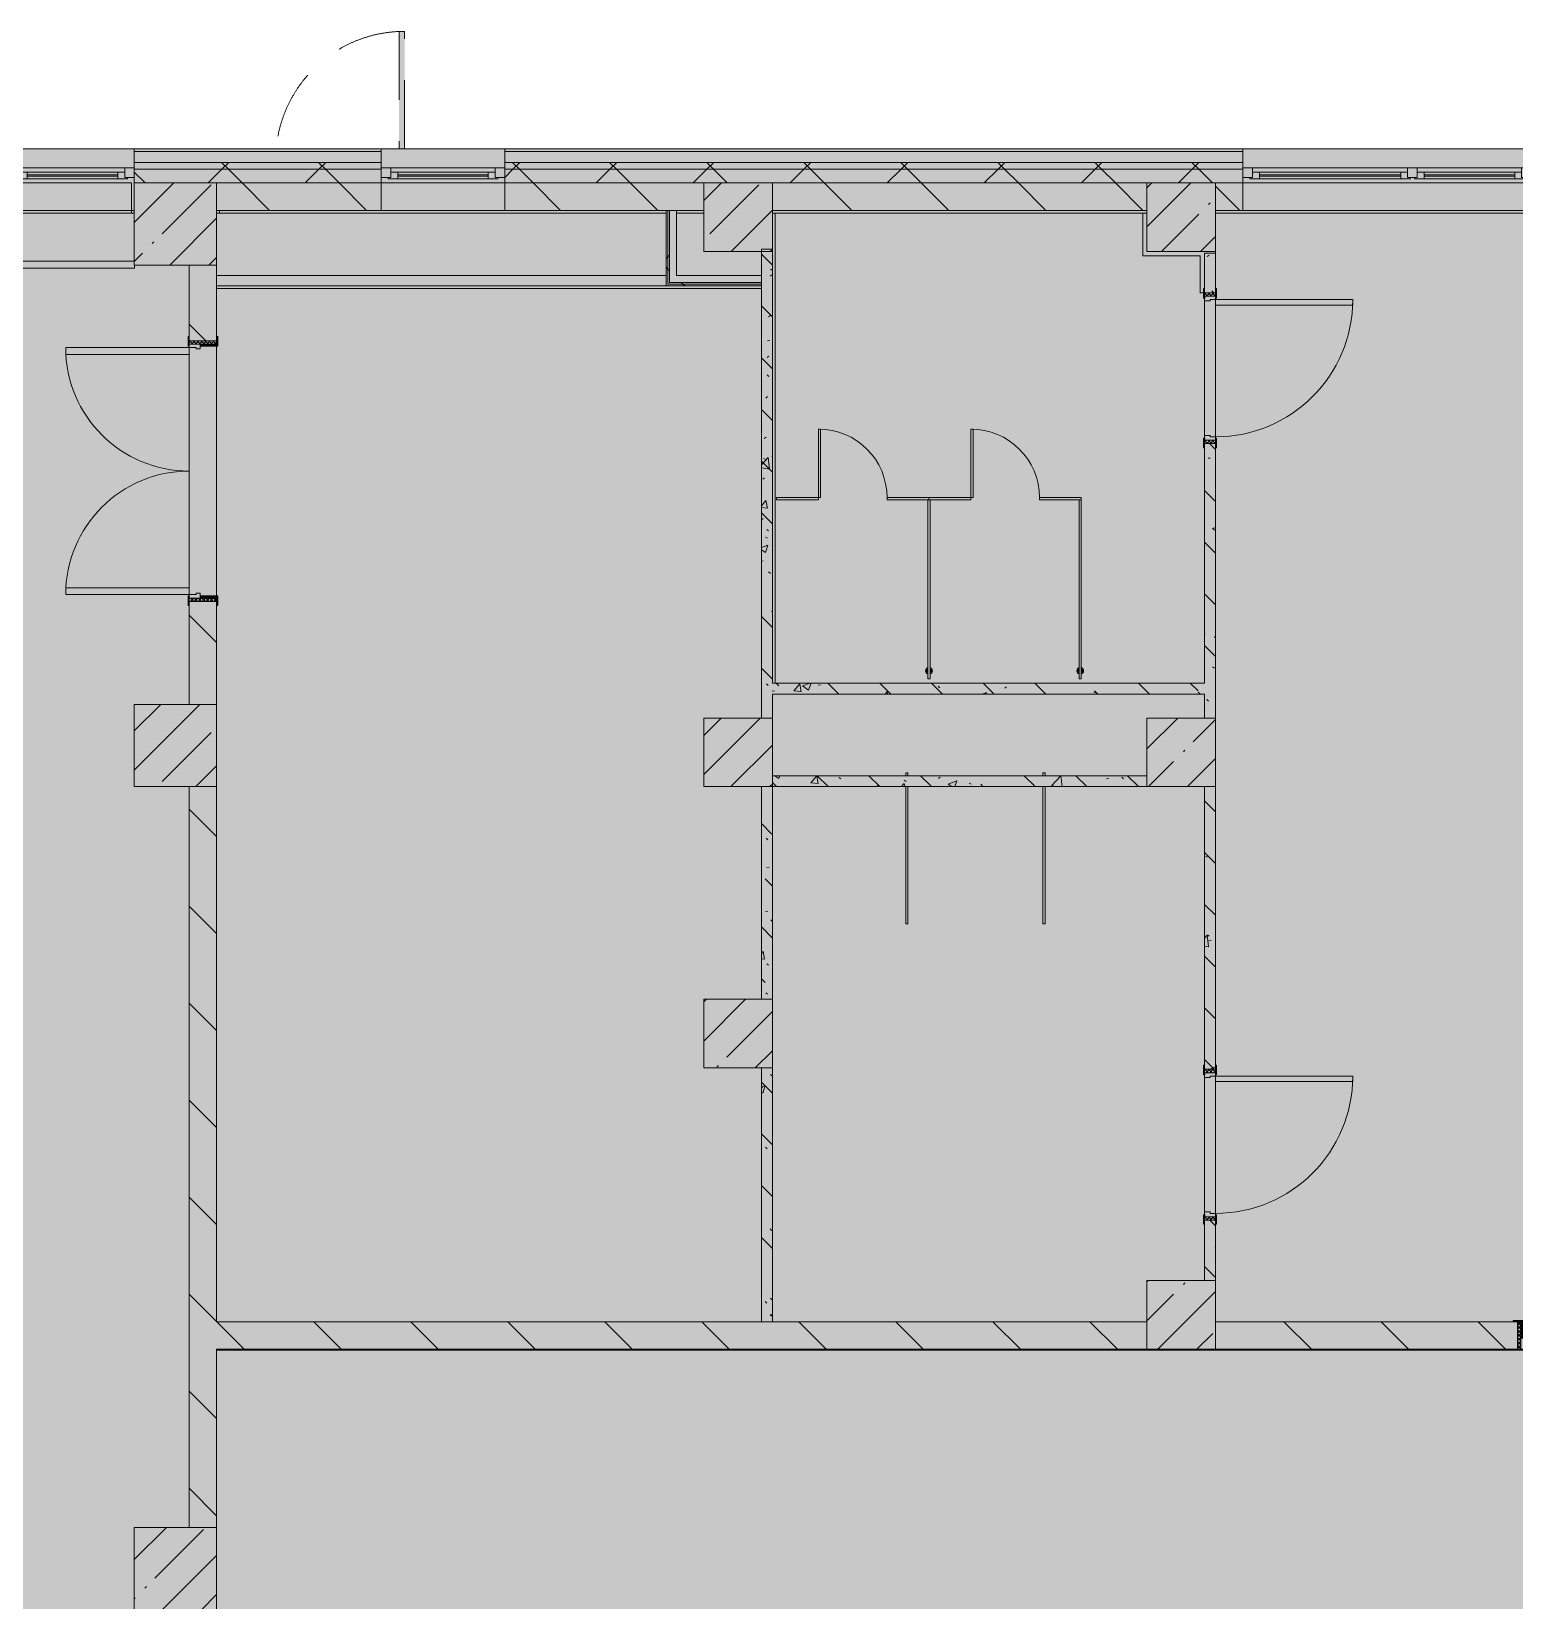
# Model space of a CAD drawing. Header units: millimetres. Extents: x 35363 to 232034, y -8553 to 29000.
# Drawn here: x 170434 to 181243, y 16767 to 28205 of the extents above; entities that cross this region are included whole.
import ezdxf

# ---------------------------------------------------------------- set-up
doc = ezdxf.new("R2010")
doc.units = ezdxf.units.MM
doc.linetypes.add('200_ШТРИХ__ш1_п0_6_', pattern=[800, 500, -300])
doc.layers.add('A-DETL-GENF-1', color=7, linetype='Continuous', lineweight=9, true_color=0xc0c0c0, transparency=0.4)
for name, color, linetype, lineweight in [('A-DETL-MBND-1', 7, '200_ШТРИХ__ш1_п0_6_', 9), ('A-WALL-2', 7, 'Continuous', 5), ('I-WALL-3', 7, 'Continuous', 5), ('S-COLS-1', 7, 'Continuous', 5)]:
    doc.layers.add(name, color=color, linetype=linetype, lineweight=lineweight)
for name, color, linetype, lineweight, true_color in [('A-DOOR-3', 7, 'Continuous', 5, 0xaaaaaa), ('A-DOOR-4', 7, 'Continuous', 5, 0xe2e2e2), ('A-DOOR-5', 7, 'Continuous', 5, 0xb7b7b7), ('A-DOOR-6', 7, 'Continuous', 5, 0x737373), ('A-DOOR-FRAM-4', 7, 'Continuous', 5, 0xe2e2e2), ('A-DOOR-FRAM-5', 7, 'Continuous', 5, 0xaaaaaa), ('A-DOOR-FRAM-6', 7, 'Continuous', 5, 0xb7b7b7), ('A-FLOR-2', 7, 'Continuous', 5, 0xb7b7b7), ('A-GENM-1', 7, 'Continuous', 5, 0x737373), ('A-GENM-2', 7, 'Continuous', 5, 0xe2ddcd), ('A-GLAZ-3', 7, 'Continuous', 5, 0x737373), ('A-WALL-3', 7, 'Continuous', 9, 0x737373), ('A-WALL-4', 7, 'Continuous', 5, 0x737373), ('I-WALL-1', 7, 'Continuous', 5, 0xe7e7e7), ('I-WALL-4', 7, 'Continuous', 5, 0x737373), ('I-WALL-5', 7, 'Continuous', 5, 0x787878), ('S-COLS-2', 7, 'Continuous', 5, 0x737373)]:
    doc.layers.add(name, color=color, linetype=linetype, lineweight=lineweight, true_color=true_color)
pattern_1 = [(45, (105024.03, 0), (-285.1231, 285.1231), []), (45, (105309.15, 0), (-285.1231, 285.1231), [504.031, -100.806, 16.764, -84.042])]
pattern_2 = [(135, (105024.03, 0), (-353.5534, -353.5534), [])]
pattern_3 = [(135, (105024, 0), (-377.1708, -377.1708), [533.4, -88.9, 17.78, -88.9]), (135, (105024, 376.94), (-377.1708, -377.1708), []), (50, (105024.03, 0), (637.6445, -55.7866), [66.675, -733.425]), (355, (105024, 0), (-123.3494, 668.699), [53.34, -586.74]), (100.451, (105077.16, -4.65), (514.299, 612.908), [56.665, -623.315]), (46.184, (105024, 177.8), (948.7764, -147.15), [100.012, -1100.137]), (96.636, (105103.1, 165.5), (830.909, 865.997), [84.998, -934.973]), (351.184, (105024, 177.8), (830.918, 865.988), [80.01, -880.11]), (21, (105112.93, 133.35), (530.6506, -357.9283), [66.675, -733.425]), (326, (105112.9, 133.35), (216.308, 644.6585), [53.34, -586.74]), (71.451, (105157.15, 103.5), (746.9596, 286.7243), [56.665, -623.315]), (37.5, (105024.03, 0), (10.8105, 295.9426), [16.764, -562.864, 16.764, -578.866, -588.962]), (37.5, (105024.03, 0), (10.8105, 295.9426), [-1175.258, 16.764, -572.198]), (7.5, (105024.03, 0), (233.8692, 350.6318), [16.764, -322.834, 16.764, -549.529, -224.472]), (7.5, (105024.03, 0), (233.8692, 350.6318), [-905.891, 16.764, -207.708]), (327.5, (104825.78, 0), (474.5678, -20.0513), [16.764, -205.486, 16.764, -676.656, -920.115]), (327.5, (104825.78, 0), (474.5678, -20.0513), [-915.67, 16.764, -903.351]), (317.5, (104736.9, 0), (518.4522, 88.9934), [16.764, -272.161, 16.764, -443.738, -653.415]), (317.5, (104736.9, 0), (518.4522, 88.9934), [-749.427, 16.764, -636.651])]
pattern_4 = [(45, (105024.03, 0), (-353.5534, 353.5534), []), (135, (105024.03, 0), (-353.5534, -353.5534), [])]
pattern_5 = [(45, (105024, 0), (-530.33, 530.33), []), (135, (105024, 0), (-530.33, -530.33), [])]

# ---------------------------------------------------------------- blocks, each defined once
blk = doc.blocks.new('BSC_Колонна _Прямоугольная - 600х600-V73-2_6_2_птичка')
at = {"layer": 'S-COLS-1'}
h = blk.add_hatch(dxfattribs=at)
h.set_pattern_fill('FP_90', color=256, style=0, pattern_type=2)
h.set_pattern_definition([(45, (-66460, -17000), (-285.1231, 285.1231), []), (45, (-66174.88, -17000), (-285.1231, 285.1231), [504.031, -100.806, 16.764, -84.042])])
h.paths.add_polyline_path([(-300, -300), (300, -300), (300, 300), (-300, 300)])
at = {"layer": 'S-COLS-2'}
for p, q in [((300, 300), (-300, 300)), ((-300, 300), (-300, -300)), ((300, -300), (300, 300)), ((-300, -300), (300, -300))]:
    blk.add_line(p, q, dxfattribs=at)
blk = doc.blocks.new('BSC_Колонна _Прямоугольная - 500х500-V98-2_6_2_птичка')
at = {"layer": 'S-COLS-1'}
h = blk.add_hatch(dxfattribs=at)
h.set_pattern_fill('FP_114', color=256, style=0, pattern_type=2)
h.set_pattern_definition([(45, (-73790, -22950), (-285.1231, 285.1231), []), (45, (-73504.88, -22950), (-285.1231, 285.1231), [504.031, -100.806, 16.764, -84.042])])
h.paths.add_polyline_path([(-250, -250), (250, -250), (250, 250), (-250, 250)])
at = {"layer": 'S-COLS-2'}
for p, q in [((250, 250), (-250, 250)), ((-250, 250), (-250, -250)), ((250, -250), (250, 250)), ((-250, -250), (250, -250))]:
    blk.add_line(p, q, dxfattribs=at)
blk = doc.blocks.new('BSC_Колонна _Прямоугольная - 500х500-V99-2_6_2_птичка')
at = {"layer": 'S-COLS-1'}
h = blk.add_hatch(dxfattribs=at)
h.set_pattern_fill('FP_115', color=256, style=0, pattern_type=2)
h.set_pattern_definition([(45, (-70560, -22950), (-285.1231, 285.1231), []), (45, (-70274.88, -22950), (-285.1231, 285.1231), [504.031, -100.806, 16.764, -84.042])])
h.paths.add_polyline_path([(-250, -250), (250, -250), (250, 250), (-250, 250)])
at = {"layer": 'S-COLS-2'}
for p, q in [((250, 250), (-250, 250)), ((-250, 250), (-250, -250)), ((250, -250), (250, 250)), ((-250, -250), (250, -250))]:
    blk.add_line(p, q, dxfattribs=at)
blk = doc.blocks.new('110_Дверь_СКБ_1Ст_Внутренняя1 - Д-4 1100x2100h_су мгн-V103-2_6_2_птичка')
at = {"layer": 'A-DOOR-3'}
h = blk.add_hatch(dxfattribs=at)
h.set_pattern_fill('FP_40', color=256, style=0, pattern_type=2)
h.set_pattern_definition([(135, (1751.41, 164.685), (-14.14214, -14.14214), []), (225, (1751.41, 164.685), (14.14214, -14.14214), [])])
h.paths.add_polyline_path([(562.5, 100), (537.5, 100), (537.5, -100), (562.5, -100)])
at = {"layer": 'A-DOOR-4'}
h = blk.add_hatch(color=256, dxfattribs=at)
h.paths.add_polyline_path([(512.5, 100), (512.5, 60), (502.5, 60), (502.5, 20), (537.5, 20), (537.5, 100)])
h.paths.add_polyline_path([(-487.5, 100), (-512.5, 100), (-512.5, 20), (-477.5, 20), (-477.5, 60), (-487.5, 60)])
at = {"layer": 'A-DOOR-FRAM-4'}
for points in [[(-487.5, 1100), (-487.5, 100), (-447.5, 100), (-447.5, 1100)], [(-567.5, 108), (-567.5, 100), (-497.5, 100), (-497.5, 108)], [(-497.5, 20), (-512.5, 20), (-512.5, -100), (-497.5, -100)], [(592.5, 108), (522.5, 108), (522.5, 100), (592.5, 100)], [(537.5, 20), (522.5, 20), (522.5, -100), (537.5, -100)], [(-567.5, -100), (-567.5, -108), (-497.5, -108), (-497.5, -100)], [(592.5, -100), (522.5, -100), (522.5, -108), (592.5, -108)]]:
    blk.add_hatch(color=256, dxfattribs=at).paths.add_polyline_path(points)
at = {"layer": 'A-DOOR-FRAM-5'}
h = blk.add_hatch(dxfattribs=at)
h.set_pattern_fill('FP_41', color=256, style=0, pattern_type=2)
h.set_pattern_definition([(45, (-371.384, 164.685), (-14.1421, 14.1421), []), (135, (-371.384, 164.685), (-14.1421, -14.1421), [])])
h.paths.add_polyline_path([(-512.5, 100), (-537.5, 100), (-537.5, -100), (-512.5, -100)])
at = {"layer": 'A-DOOR-5'}
for p, q in [((-487.5, 1100), (-487.5, 100)), ((-447.5, 1100), (-487.5, 1100)), ((-447.5, 100), (-447.5, 1100)), ((-487.5, 100), (-447.5, 100))]:
    blk.add_line(p, q, dxfattribs=at)
blk.add_arc((-487.5, 100), 1000, 360, 90, dxfattribs=at)
at = {"layer": 'A-DOOR-FRAM-6'}
for p, q in [((-497.5, 108), (-567.5, 108)), ((-567.5, 108), (-567.5, 100)), ((-567.5, 100), (-497.5, 100)), ((-512.5, 100), (-537.5, 100)), ((-537.5, 100), (-537.5, -100)), ((-487.5, 100), (-512.5, 100)), ((-512.5, 100), (-512.5, 20)), ((-512.5, -100), (-512.5, 100)), ((-497.5, 100), (-512.5, 100)), ((-512.5, 100), (-512.5, 99)), ((-512.5, 99), (-497.5, 99)), ((-512.5, 20), (-477.5, 20)), ((-497.5, 20), (-512.5, 20)), ((-512.5, 20), (-512.5, -100)), ((-497.5, 100), (-497.5, 108)), ((-497.5, 99), (-497.5, 100)), ((-497.5, -100), (-497.5, 20)), ((-487.5, 60), (-487.5, 100)), ((-477.5, 60), (-487.5, 60)), ((-477.5, 20), (-477.5, 60)), ((512.5, 60), (502.5, 60)), ((502.5, 60), (502.5, 20)), ((502.5, 20), (537.5, 20)), ((512.5, 100), (512.5, 60)), ((537.5, 100), (512.5, 100)), ((592.5, 108), (522.5, 108)), ((522.5, 108), (522.5, 100)), ((537.5, 100), (522.5, 100)), ((522.5, 100), (522.5, 99)), ((522.5, 100), (592.5, 100)), ((522.5, 99), (537.5, 99)), ((537.5, 20), (522.5, 20)), ((522.5, 20), (522.5, -100)), ((537.5, 20), (537.5, 100)), ((562.5, 100), (537.5, 100)), ((537.5, 100), (537.5, -100)), ((537.5, 99), (537.5, 100)), ((537.5, -100), (537.5, 20)), ((562.5, -100), (562.5, 100)), ((592.5, 100), (592.5, 108)), ((-497.5, -100), (-567.5, -100)), ((-567.5, -100), (-567.5, -108)), ((-567.5, -108), (-497.5, -108)), ((-537.5, -100), (-512.5, -100)), ((-512.5, -100), (-497.5, -100)), ((-497.5, -108), (-497.5, -100)), ((522.5, -100), (537.5, -100)), ((592.5, -100), (522.5, -100)), ((522.5, -100), (522.5, -108)), ((522.5, -108), (592.5, -108)), ((537.5, -100), (562.5, -100)), ((592.5, -108), (592.5, -100))]:
    blk.add_line(p, q, dxfattribs=at)
blk = doc.blocks.new('110_Дверь_СКБ_1Ст_Внутренняя1 - Д-4 1100x2100h_су мгн-32391219-2_6_2_птичка')
at = {"layer": 'A-DOOR-3'}
h = blk.add_hatch(dxfattribs=at)
h.set_pattern_fill('FP_38', color=256, style=0, pattern_type=2)
h.set_pattern_definition([(135, (1751.41, 104.685), (-14.14214, -14.14214), []), (225, (1751.41, 104.685), (14.14214, -14.14214), [])])
h.paths.add_polyline_path([(562.5, 40), (537.5, 40), (537.5, -40), (562.5, -40)])
at = {"layer": 'A-DOOR-4'}
h = blk.add_hatch(color=256, dxfattribs=at)
h.paths.add_polyline_path([(537.5, 40), (512.5, 40), (512.5, 0), (502.5, 0), (502.5, -40), (537.5, -40)])
h.paths.add_polyline_path([(-477.5, -40), (-477.5, 0), (-487.5, 0), (-487.5, 40), (-512.5, 40), (-512.5, -40)])
at = {"layer": 'A-DOOR-FRAM-4'}
for points in [[(-447.5, 464.5), (-447.5, 1040), (-487.5, 1040), (-487.5, 40), (-447.5, 40)], [(-497.5, 40), (-497.5, 48), (-567.5, 48), (-567.5, 40)], [(592.5, 48), (522.5, 48), (522.5, 40), (592.5, 40)], [(-497.5, -40), (-567.5, -40), (-567.5, -48), (-497.5, -48)], [(592.5, -48), (592.5, -40), (522.5, -40), (522.5, -48)]]:
    blk.add_hatch(color=256, dxfattribs=at).paths.add_polyline_path(points)
at = {"layer": 'A-DOOR-FRAM-5'}
h = blk.add_hatch(dxfattribs=at)
h.set_pattern_fill('FP_39', color=256, style=0, pattern_type=2)
h.set_pattern_definition([(45, (-371.384, 104.685), (-14.1421, 14.1421), []), (135, (-371.384, 104.685), (-14.1421, -14.1421), [])])
h.paths.add_polyline_path([(-512.5, 40), (-537.5, 40), (-537.5, -40), (-512.5, -40)])
at = {"layer": 'A-DOOR-5'}
for p, q in [((-487.5, 1040), (-487.5, 40)), ((-447.5, 1040), (-487.5, 1040)), ((-447.5, 40), (-447.5, 1040)), ((-487.5, 40), (-447.5, 40))]:
    blk.add_line(p, q, dxfattribs=at)
blk.add_arc((-487.5, 40), 1000, 360, 90, dxfattribs=at)
at = {"layer": 'A-DOOR-FRAM-6'}
for p, q in [((-497.5, 48), (-567.5, 48)), ((-567.5, 48), (-567.5, 40)), ((-567.5, 40), (-497.5, 40)), ((-512.5, 40), (-537.5, 40)), ((-537.5, 40), (-537.5, -40)), ((-487.5, 40), (-512.5, 40)), ((-512.5, 40), (-512.5, -40)), ((-512.5, -40), (-512.5, 40)), ((-497.5, 40), (-512.5, 40)), ((-512.5, 40), (-512.5, 39)), ((-512.5, 39), (-497.5, 39)), ((-497.5, 40), (-497.5, 48)), ((-497.5, 39), (-497.5, 40)), ((-487.5, 0), (-487.5, 40)), ((-477.5, 0), (-487.5, 0)), ((-477.5, -40), (-477.5, 0)), ((512.5, 0), (502.5, 0)), ((502.5, 0), (502.5, -40)), ((512.5, 40), (512.5, 0)), ((537.5, 40), (512.5, 40)), ((592.5, 48), (522.5, 48)), ((522.5, 48), (522.5, 40)), ((537.5, 40), (522.5, 40)), ((522.5, 40), (522.5, 39)), ((522.5, 40), (592.5, 40)), ((522.5, 39), (537.5, 39)), ((537.5, -40), (537.5, 40)), ((562.5, 40), (537.5, 40)), ((537.5, 40), (537.5, -40)), ((537.5, 39), (537.5, 40)), ((562.5, -40), (562.5, 40)), ((592.5, 40), (592.5, 48)), ((-497.5, -40), (-567.5, -40)), ((-567.5, -40), (-567.5, -48)), ((-567.5, -48), (-497.5, -48)), ((-537.5, -40), (-512.5, -40)), ((-497.5, -39), (-512.5, -39)), ((-512.5, -39), (-512.5, -40)), ((-512.5, -40), (-477.5, -40)), ((-512.5, -40), (-497.5, -40)), ((-497.5, -40), (-497.5, -39)), ((-497.5, -48), (-497.5, -40)), ((502.5, -40), (537.5, -40)), ((537.5, -39), (522.5, -39)), ((522.5, -39), (522.5, -40)), ((522.5, -40), (537.5, -40)), ((592.5, -40), (522.5, -40)), ((522.5, -40), (522.5, -48)), ((522.5, -48), (592.5, -48)), ((537.5, -40), (537.5, -39)), ((537.5, -40), (562.5, -40)), ((592.5, -48), (592.5, -40))]:
    blk.add_line(p, q, dxfattribs=at)
blk = doc.blocks.new('131_Сантехническая перегородка - СП-2-V107-2_6_2_птичка')
at = {"layer": 'A-GENM-1'}
for p, q in [((0, 8), (1000, 8)), ((0, 8), (0, -8)), ((1080, 8), (1100, 8)), ((1100, 8), (1100, -8)), ((1000, -8), (0, -8)), ((1100, -8), (1080, -8))]:
    blk.add_line(p, q, dxfattribs=at)
blk = doc.blocks.new('110_Дверь_СКБ_2Ст - Д-10 1800x2100h_Актовый зал EI30-32403870-2_6_2_птичка')
at = {"layer": 'A-DOOR-3'}
h = blk.add_hatch(dxfattribs=at)
h.set_pattern_fill('FP_47', color=256, style=0, pattern_type=2)
h.set_pattern_definition([(135, (1351.41, 164.685), (-14.1421, -14.1421), []), (225, (1351.41, 164.685), (14.1421, -14.1421), [])])
h.paths.add_polyline_path([(937.5, -100), (962.5, -100), (962.5, 100), (937.5, 100)])
at = {"layer": 'A-DOOR-4'}
for points in [[(-887.5, 1000), (-887.5, 100), (-837.5, 100), (-837.5, 1000)], [(862.5, 100), (912.5, 100), (912.5, 1000), (862.5, 1000), (862.5, 574.3)]]:
    blk.add_hatch(color=256, dxfattribs=at).paths.add_polyline_path(points)
h = blk.add_hatch(color=256, dxfattribs=at)
h.paths.add_polyline_path([(-912.5, 100), (-912.5, 20), (-877.5, 20), (-877.5, 50), (-887.5, 50), (-887.5, 100)])
h.paths.add_polyline_path([(902.5, 50), (902.5, 20), (937.5, 20), (937.5, 100), (912.5, 100), (912.5, 50)])
at = {"layer": 'A-DOOR-FRAM-4'}
for points in [[(-967.5, 100), (-897.5, 100), (-897.5, 108), (-967.5, 108)], [(-912.5, -100), (-897.5, -100), (-897.5, 20), (-912.5, 20)], [(922.5, 100), (992.5, 100), (992.5, 108), (922.5, 108)], [(922.5, -100), (937.5, -100), (937.5, 20), (922.5, 20)], [(-967.5, -108), (-897.5, -108), (-897.5, -100), (-967.5, -100)], [(922.5, -108), (992.5, -108), (992.5, -100), (922.5, -100)]]:
    blk.add_hatch(color=256, dxfattribs=at).paths.add_polyline_path(points)
at = {"layer": 'A-DOOR-FRAM-5'}
h = blk.add_hatch(dxfattribs=at)
h.set_pattern_fill('FP_48', color=256, style=0, pattern_type=2)
h.set_pattern_definition([(45, (-771.384, 164.685), (-14.1421, 14.1421), []), (135, (-771.384, 164.685), (-14.1421, -14.1421), [])])
h.paths.add_polyline_path([(-937.5, -100), (-912.5, -100), (-912.5, 100), (-937.5, 100)])
at = {"layer": 'A-DOOR-5'}
for p, q in [((-887.5, 1000), (-887.5, 100)), ((-837.5, 1000), (-887.5, 1000)), ((-837.5, 100), (-837.5, 1000)), ((912.5, 1000), (862.5, 1000)), ((862.5, 1000), (862.5, 100)), ((912.5, 100), (912.5, 1000)), ((-887.5, 100), (-837.5, 100)), ((862.5, 100), (912.5, 100))]:
    blk.add_line(p, q, dxfattribs=at)
for centre, start, end in [((-887.5, 100), 0, 90), ((912.5, 100), 90, 180)]:
    blk.add_arc(centre, 900, start, end, dxfattribs=at)
at = {"layer": 'A-DOOR-FRAM-6'}
for p, q in [((-897.5, 108), (-967.5, 108)), ((-967.5, 108), (-967.5, 100)), ((-967.5, 100), (-897.5, 100)), ((-912.5, 100), (-937.5, 100)), ((-937.5, 100), (-937.5, -100)), ((-887.5, 100), (-912.5, 100)), ((-912.5, 100), (-912.5, 20)), ((-912.5, -100), (-912.5, 100)), ((-912.5, 20), (-877.5, 20)), ((-897.5, 20), (-912.5, 20)), ((-912.5, 20), (-912.5, -100)), ((-897.5, 100), (-897.5, 108)), ((-897.5, -100), (-897.5, 20)), ((-887.5, 50), (-887.5, 100)), ((-877.5, 50), (-887.5, 50)), ((-877.5, 20), (-877.5, 50)), ((912.5, 50), (902.5, 50)), ((902.5, 50), (902.5, 20)), ((902.5, 20), (937.5, 20)), ((912.5, 100), (912.5, 50)), ((937.5, 100), (912.5, 100)), ((992.5, 108), (922.5, 108)), ((922.5, 108), (922.5, 100)), ((922.5, 100), (992.5, 100)), ((937.5, 20), (922.5, 20)), ((922.5, 20), (922.5, -100)), ((937.5, 20), (937.5, 100)), ((962.5, 100), (937.5, 100)), ((937.5, 100), (937.5, -100)), ((937.5, -100), (937.5, 20)), ((962.5, -100), (962.5, 100)), ((992.5, 100), (992.5, 108)), ((-897.5, -100), (-967.5, -100)), ((-967.5, -100), (-967.5, -108)), ((-967.5, -108), (-897.5, -108)), ((-937.5, -100), (-912.5, -100)), ((-912.5, -100), (-897.5, -100)), ((-897.5, -108), (-897.5, -100)), ((922.5, -100), (937.5, -100)), ((992.5, -100), (922.5, -100)), ((922.5, -100), (922.5, -108)), ((922.5, -108), (992.5, -108)), ((937.5, -100), (962.5, -100)), ((992.5, -108), (992.5, -100))]:
    blk.add_line(p, q, dxfattribs=at)
blk = doc.blocks.new('BSC_Колонна _Прямоугольная - 500х500-V145-2_6_2_птичка')
at = {"layer": 'S-COLS-1'}
h = blk.add_hatch(dxfattribs=at)
h.set_pattern_fill('FP_145', color=256, style=0, pattern_type=2)
h.set_pattern_definition([(45, (-70560, -20900), (-285.1231, 285.1231), []), (45, (-70274.88, -20900), (-285.1231, 285.1231), [504.031, -100.806, 16.764, -84.042])])
h.paths.add_polyline_path([(-250, -250), (250, -250), (250, 250), (-250, 250)])
at = {"layer": 'S-COLS-2'}
for p, q in [((250, 250), (-250, 250)), ((-250, 250), (-250, -250)), ((250, -250), (250, 250)), ((-250, -250), (250, -250))]:
    blk.add_line(p, q, dxfattribs=at)
blk = doc.blocks.new('120_Окно_СКБ_1Ст - 120_Окно_СКБ_1Ст 900х2500_h_-19906774-2_6_2_птичка')
at = {"layer": 'A-GLAZ-3'}
for p, q in [((-450, -75), (-450, -5)), ((-450, -5), (-380, -5)), ((450, -5), (-450, -5)), ((-380, -75), (-450, -75)), ((-450, -75), (-400, -75)), ((-380, -75), (-400, -75)), ((-400, -75), (-400, -85)), ((-400, -85), (400, -85)), ((400, -85), (-400, -85)), ((-380, -5), (-380, -75)), ((380, -35), (-380, -35)), ((-380, -35), (-380, -75)), ((-330, -85), (-330, -35)), ((-330, -55), (330, -55)), ((330, -65), (-330, -65)), ((330, -85), (330, -35)), ((380, -75), (380, -5)), ((380, -5), (450, -5)), ((380, -75), (380, -35)), ((450, -75), (380, -75)), ((400, -75), (380, -75)), ((400, -75), (450, -75)), ((400, -85), (400, -75)), ((450, -5), (450, -75))]:
    blk.add_line(p, q, dxfattribs=at)
blk = doc.blocks.new('120_Окно_СКБ_2Ст - 120_Окно_СКБ_2Ст 2100х2400 _мал створка справа_-19092174-2_6_2_птичка')
at = {"layer": 'A-GLAZ-3'}
for p, q in [((-1050, -75), (-1050, -5)), ((-1050, -5), (-980, -5)), ((1050, -5), (-1050, -5)), ((-980, -75), (-1050, -75)), ((-1050, -75), (-1000, -75)), ((-980, -75), (-1000, -75)), ((-1000, -75), (-1000, -85)), ((-1000, -85), (170, -85)), ((170, -85), (-1000, -85)), ((-980, -5), (-980, -75)), ((150, -35), (-980, -35)), ((-980, -35), (-980, -75)), ((-930, -85), (-930, -35)), ((-930, -55), (100, -55)), ((100, -65), (-930, -65)), ((100, -85), (100, -35)), ((150, -75), (150, -5)), ((150, -5), (220, -5)), ((150, -75), (150, -35)), ((220, -75), (150, -75)), ((170, -75), (150, -75)), ((170, -75), (200, -75)), ((170, -85), (170, -75)), ((220, -75), (200, -75)), ((200, -75), (200, -85)), ((200, -85), (1000, -85)), ((1000, -85), (200, -85)), ((220, -5), (220, -75)), ((980, -35), (220, -35)), ((220, -35), (220, -75)), ((270, -85), (270, -35)), ((270, -55), (930, -55)), ((930, -65), (270, -65)), ((930, -85), (930, -35)), ((980, -75), (980, -5)), ((980, -5), (1050, -5)), ((980, -75), (980, -35)), ((1050, -75), (980, -75)), ((1000, -75), (980, -75)), ((1000, -75), (1050, -75)), ((1000, -85), (1000, -75)), ((1050, -5), (1050, -75))]:
    blk.add_line(p, q, dxfattribs=at)
blk = doc.blocks.new('BSC_Колонна _Прямоугольная - 500х500-V149-2_6_2_птичка')
at = {"layer": 'S-COLS-1'}
h = blk.add_hatch(dxfattribs=at)
h.set_pattern_fill('FP_150', color=256, style=0, pattern_type=2)
h.set_pattern_definition([(45, (-73790, -18850), (-285.1231, 285.1231), []), (45, (-73504.88, -18850), (-285.1231, 285.1231), [504.031, -100.806, 16.764, -84.042])])
h.paths.add_polyline_path([(-250, -250), (250, -250), (250, 250), (-250, 250)])
at = {"layer": 'S-COLS-2'}
for p, q in [((250, 250), (-250, 250)), ((-250, 250), (-250, -250)), ((250, -250), (250, 250)), ((-250, -250), (250, -250))]:
    blk.add_line(p, q, dxfattribs=at)
blk = doc.blocks.new('110_Дверь_СКБ_1Ст_Наружная - ДН-2д_л__ Дверь из подвала ЛК _900 мм в свету_ 3300-22851703-2_6_2_птичка')
at = {"layer": 'A-DETL-MBND-1'}
blk.add_hatch(color=256, dxfattribs=at).paths.add_polyline_path([(489.5, 135), (489.5, 990), (449.5, 990), (449.5, 135)])
for p, q in [((489.5, 990), (449.5, 990)), ((449.5, 990), (449.5, 135)), ((489.5, 135), (489.5, 990))]:
    blk.add_line(p, q, dxfattribs=at)
blk.add_arc((489.5, 50), 940, 90, 174.73278, dxfattribs=at)
blk = doc.blocks.new('131_Сантехническая перегородка_Дверь - СД-1-V193-2_6_2_птичка')
at = {"layer": 'A-GENM-2'}
for points in [[(0, -8), (305, -8), (305, 8), (0, 8)], [(805, -8), (1110, -8), (1110, 8), (805, 8)]]:
    blk.add_hatch(color=256, dxfattribs=at).paths.add_polyline_path(points)
at = {"layer": 'A-DOOR-6'}
for p, q in [((321, 508), (305, 508)), ((305, 8), (305, 508)), ((321, 8), (321, 508)), ((321, 8), (305, 8))]:
    blk.add_line(p, q, dxfattribs=at)
blk.add_arc((305, 8), 500, 360, 90, dxfattribs=at)
at = {"layer": 'A-GENM-1'}
for p, q in [((305, 8), (0, 8)), ((0, 8), (0, -8)), ((305, -8), (305, 8)), ((1110, 8), (805, 8)), ((805, 8), (805, -8)), ((1110, -8), (1110, 8)), ((0, -8), (305, -8)), ((805, -8), (1110, -8))]:
    blk.add_line(p, q, dxfattribs=at)
blk = doc.blocks.new('131_Сантехническая перегородка - СП-4-V205-2_6_2_птичка')
at = {"layer": 'A-GENM-2'}
blk.add_hatch(color=256, dxfattribs=at).paths.add_polyline_path([(26, -8), (1330, -8), (1330, 8), (26, 8)])
at = {"layer": 'A-GENM-1'}
for p, q in [((1330, 8), (26, 8)), ((26, 8), (26, -8)), ((1330, -8), (1330, 8)), ((26, -8), (1330, -8))]:
    blk.add_line(p, q, dxfattribs=at)
at = {"layer": 'A-GENM-1', "flags": 128}
for points in [[(97, 8), (97, 9), (96, 9), (96, 9), (96, 10), (95, 10), (95, 11), (94, 11), (94, 12), (93, 12), (93, 12), (92, 13), (92, 13), (91, 13), (91, 14), (90, 14), (90, 14), (89, 14), (89, 14), (88, 15), (87, 15), (87, 15), (86, 15), (86, 15), (85, 15), (84, 15), (84, 15), (83, 15), (83, 15), (82, 15), (81, 15), (81, 15), (80, 15), (80, 14), (79, 14), (78, 14), (78, 14), (77, 13), (77, 13), (76, 13), (76, 13), (75, 12), (75, 12), (74, 11), (74, 11), (74, 11), (73, 10), (73, 10), (72, 9), (72, 9), (72, 8), (71, 8)], [(71, -8), (72, -9), (72, -9), (72, -9), (73, -10), (73, -10), (74, -11), (74, -11), (75, -12), (75, -12), (76, -12), (76, -13), (77, -13), (77, -13), (78, -14), (78, -14), (79, -14), (79, -14), (80, -14), (80, -15), (81, -15), (82, -15), (82, -15), (83, -15), (83, -15), (84, -15), (85, -15), (85, -15), (86, -15), (86, -15), (87, -15), (88, -15), (88, -15), (89, -14), (89, -14), (90, -14), (90, -14), (91, -13), (92, -13), (92, -13), (93, -13), (93, -12), (94, -12), (94, -11), (94, -11), (95, -11), (95, -10), (96, -10), (96, -9), (96, -9), (97, -8), (97, -8)]]:
    blk.add_lwpolyline(points, dxfattribs=at)
at = {"layer": 'A-GENM-1'}
for radius, start, end in [(24.6, 19.9113, 160.0887), (17.6, 45, 135), (17.6, 45, 135), (15.1, 45, 135), (24.6, 199.9113, 340.0887), (17.6, 225, 315), (17.6, 225, 315), (15.1, 225, 315)]:
    blk.add_arc((84, 0), radius, start, end, dxfattribs=at)
blk = doc.blocks.new('Зашивка приборов отопления29 - Зашивка приборов отопления-33323054-2_6_2_птичка')
at = {"layer": 'A-WALL-4'}
for p, q in [((66780, 26880), (66760, 26880)), ((70036, 26425), (66760, 26425)), ((66760, 26350), (70036, 26350))]:
    blk.add_line(p, q, dxfattribs=at)

msp = doc.modelspace()

# ---------------------------------------------------------------- hatches: boundary and pattern name
at = {"layer": 'A-DETL-GENF-1'}
msp.add_hatch(color=256, dxfattribs=at).paths.add_polyline_path([(180884, -280), (180884, 3300), (189884, 3300), (189884, 27350), (146934, 27350), (146934, 23778), (143784, 23778), (143784, -280), (180220.8, -280)])
at = {"layer": 'A-WALL-2'}
h = msp.add_hatch(dxfattribs=at)
h.set_pattern_fill('FP_83', color=256, style=0, pattern_type=2)
h.set_pattern_definition(pattern_4)
h.paths.add_polyline_path([(189827.9, 27200), (189884, 27200), (189884, 27250), (185374, 27250), (185374, 27200), (189331.8, 27200)])
h.paths.add_polyline_path([(182874, 27200), (182874, 27250), (181364, 27250), (181364, 27200), (182043, 27200)])
h.paths.add_polyline_path([(170284, 27200), (170284, 27250), (169204, 27250), (169204, 27200), (169979.2, 27200)])
h.paths.add_polyline_path([(172020.9, 27200), (172984, 27200), (172984, 27250), (171184, 27250), (171184, 27200)])
h.paths.add_polyline_path([(173884, 27200), (179264, 27200), (179264, 27250), (173884, 27250)])
h.paths.add_polyline_path([(155784.2, 27200), (155784.2, 27250), (154684.3, 27250), (154684.3, 27200), (154709.9, 27200)])
h.paths.add_polyline_path([(158884.2, 27200), (160033.9, 27200), (160033.9, 27250), (158884.2, 27250)])
h.paths.add_polyline_path([(165779.2, 27200), (166064, 27200), (166064, 27250), (164884, 27250), (164884, 27200), (165643.1, 27200)])
h.paths.add_polyline_path([(153784.3, 27200), (153784.3, 27250), (152531, 27250), (152531, 27200), (152887.7, 27200)])
h.paths.add_polyline_path([(160933.9, 27200), (162184, 27200), (162184, 27250), (160933.9, 27250)])
h.paths.add_polyline_path([(147034, 27200), (149431, 27200), (149431, 27250), (147034, 27250)])
h = msp.add_hatch(dxfattribs=at)
h.set_pattern_fill('FP_83', color=256, style=0, pattern_type=2)
h.set_pattern_definition(pattern_4)
h.paths.add_polyline_path([(189790.5, 27100), (189884, 27100), (189884, 27200), (185374, 27200), (185374, 27100), (189331.8, 27100)])
h.paths.add_polyline_path([(182043, 27100), (182874, 27100), (182874, 27200), (181364, 27200), (181364, 27100), (181774, 27100)])
h.paths.add_polyline_path([(173884, 27100), (179264, 27100), (179264, 27200), (173884, 27200)])
h.paths.add_polyline_path([(172932, 27100), (172984, 27100), (172984, 27200), (171184, 27200), (171184, 27100), (172020.9, 27100)])
h.paths.add_polyline_path([(169204, 27100), (170284, 27100), (170284, 27200), (169204, 27200)])
h.paths.add_polyline_path([(166064, 27100), (166064, 27200), (164884, 27200), (164884, 27100), (165779.2, 27100)])
h.paths.add_polyline_path([(158884.2, 27100), (160033.9, 27100), (160033.9, 27200), (158884.2, 27200)])
h.paths.add_polyline_path([(160933.9, 27100), (162184, 27100), (162184, 27200), (160933.9, 27200)])
h.paths.add_polyline_path([(149243.3, 27100), (149431, 27100), (149431, 27200), (147084, 27200), (147084, 27100), (147784, 27100)])
h.paths.add_polyline_path([(152531, 27100), (153784.3, 27100), (153784.3, 27200), (152531, 27200)])
h.paths.add_polyline_path([(154684.3, 27100), (155784.2, 27100), (155784.2, 27200), (154684.3, 27200)])
at = {"layer": 'I-WALL-1'}
for points in [[(175134.6, 26425), (175134.6, 26900), (175084.6, 26900), (175084.6, 26425)], [(175754, 26375), (175754, 26425), (175084.6, 26425), (175084.6, 26375), (175665.3, 26375)]]:
    msp.add_hatch(color=256, dxfattribs=at).paths.add_polyline_path(points)
at = {"layer": 'I-WALL-3'}
h = msp.add_hatch(dxfattribs=at)
h.set_pattern_fill('FP_94', color=256, style=0, pattern_type=2)
h.set_pattern_definition(pattern_2)
h.paths.add_polyline_path([(185674, 26900), (185674, 27100), (185374, 27100), (185374, 26900)])
h.paths.add_polyline_path([(186174, 26900), (189224, 26900), (189224, 27100), (186174, 27100), (186174, 27041.5)])
h.paths.add_polyline_path([(171784, 26900), (172984, 26900), (172984, 27100), (171784, 27100), (171784, 27091.2)])
h.paths.add_polyline_path([(181774, 26900), (181774, 27100), (181364, 27100), (181364, 26900)])
h.paths.add_polyline_path([(173884, 26900), (175334, 26900), (175334, 27100), (173884, 27100), (173884, 27091.2)])
h.paths.add_polyline_path([(179064, 26900), (179264, 26900), (179264, 27100), (179064, 27100), (179064, 27091.2)])
h.paths.add_polyline_path([(178564, 26900), (178564, 27100), (175834, 27100), (175834, 26900), (178398.6, 26900)])
h.paths.add_polyline_path([(182274, 26900), (182874, 26900), (182874, 27100), (182274, 27100), (182274, 27091.2)])
h.paths.add_polyline_path([(169184, 26900), (170284, 26900), (170284, 27100), (169184, 27100), (169184, 27091.2)])
h.paths.add_polyline_path([(166084, 26900), (166084, 27100), (164884, 27100), (164884, 26900), (165643.1, 26900)])
h.paths.add_polyline_path([(160933.9, 26900), (162184, 26900), (162184, 27100), (160933.9, 27100), (160933.9, 27091.2)])
h.paths.add_polyline_path([(158884.2, 26900), (160033.9, 26900), (160033.9, 27100), (158884.2, 27100), (158884.2, 27091.2)])
h.paths.add_polyline_path([(155784.2, 26900), (155784.2, 27100), (155388.8, 27100), (155388.8, 26900)])
h = msp.add_hatch(dxfattribs=at)
h.set_pattern_fill('FP_183', color=256, style=0, pattern_type=2)
h.set_pattern_definition(pattern_5)
h.paths.add_polyline_path([(175072.1, 26362.5), (175072.1, 26900), (175059.6, 26900), (175059.6, 26362.5)])
h = msp.add_hatch(dxfattribs=at)
h.set_pattern_fill('FP_183', color=256, style=0, pattern_type=2)
h.set_pattern_definition(pattern_5)
h.paths.add_polyline_path([(175084.6, 26375), (175084.6, 26900), (175072.1, 26900), (175072.1, 26375)])
h = msp.add_hatch(dxfattribs=at)
h.set_pattern_fill('FP_94', color=256, style=0, pattern_type=2)
h.set_pattern_definition(pattern_2)
h.paths.add_polyline_path([(171584, 12300), (171784, 12300), (171784, 15175), (171584, 15175), (171584, 12990.1)])
h.paths.add_polyline_path([(171784, 16625), (171784, 16700), (171584, 16700), (171584, 16625)])
h.paths.add_polyline_path([(171584, 17300), (171784, 17300), (171784, 22700), (171584, 22700), (171584, 17690.5)])
h.paths.add_polyline_path([(171784, 23300), (171784, 24050), (171584, 24050), (171584, 23300)])
h.paths.add_polyline_path([(171784, 25950), (171784, 26500), (171584, 26500), (171584, 25950)])
h = msp.add_hatch(dxfattribs=at)
h.set_pattern_fill('FP_183', color=256, style=0, pattern_type=2)
h.set_pattern_definition(pattern_5)
h.paths.add_polyline_path([(175754, 26350), (175754, 26362.5), (175059.6, 26362.5), (175059.6, 26350), (175665.3, 26350)])
h = msp.add_hatch(dxfattribs=at)
h.set_pattern_fill('FP_183', color=256, style=0, pattern_type=2)
h.set_pattern_definition(pattern_5)
h.paths.add_polyline_path([(175754, 26362.5), (175754, 26375), (175072.1, 26375), (175072.1, 26362.5), (175665.3, 26362.5)])
h = msp.add_hatch(dxfattribs=at)
h.set_pattern_fill('FP_94', color=256, style=0, pattern_type=2)
h.set_pattern_definition(pattern_2)
h.paths.add_polyline_path([(182394, 18600), (183604, 18600), (183604, 18800), (182364, 18800), (182364, 18600)])
h.paths.add_polyline_path([(185234, 18600), (189224, 18600), (189224, 18800), (185204, 18800), (185204, 18600)])
h.paths.add_polyline_path([(180220.8, 18600), (181264, 18600), (181264, 18800), (179064, 18800), (179064, 18600)])
h.paths.add_polyline_path([(171784, 18600), (178564, 18600), (178564, 18800), (171784, 18800)])
at = {"layer": 'I-WALL-5'}
h = msp.add_hatch(dxfattribs=at)
h.set_pattern_fill('FP_100', color=256, style=0, pattern_type=2)
h.set_pattern_definition(pattern_3)
h.paths.add_polyline_path([(175834, 21150), (175830.1, 22700), (175754, 22700), (175754, 21150)])
h.paths.add_polyline_path([(175754, 23200), (175834, 23200), (175834, 26617.5), (175754, 26617.5), (175754, 24741)])
h = msp.add_hatch(dxfattribs=at)
h.set_pattern_fill('FP_100', color=256, style=0, pattern_type=2)
h.set_pattern_definition(pattern_3)
h.paths.add_polyline_path([(179031.6, 19100), (179064, 19100), (179064, 19540), (178984, 19540), (178984, 19100)])
h.paths.add_polyline_path([(178984, 20640), (179064, 20640), (179064, 22700), (178984, 22700), (178984, 20670)])
h.paths.add_polyline_path([(178997.9, 23200), (179064, 23200), (179064, 25200), (178984, 25200), (178984, 23200)])
h.paths.add_polyline_path([(179064, 26300), (179064, 26587.5), (178984, 26587.5), (178984, 26300)])
h = msp.add_hatch(dxfattribs=at)
h.set_pattern_fill('FP_100', color=256, style=0, pattern_type=2)
h.set_pattern_definition(pattern_3)
h.paths.add_polyline_path([(178984, 23375), (178984, 23455), (175834, 23455), (175834, 23375), (178398.6, 23375)])
h = msp.add_hatch(dxfattribs=at)
h.set_pattern_fill('FP_100', color=256, style=0, pattern_type=2)
h.set_pattern_definition(pattern_3)
h.paths.add_polyline_path([(178398.6, 22700), (178564, 22700), (178564, 22780), (175834, 22780), (175834, 22700), (176576.4, 22700)])
h = msp.add_hatch(dxfattribs=at)
h.set_pattern_fill('FP_100', color=256, style=0, pattern_type=2)
h.set_pattern_definition(pattern_3)
h.paths.add_polyline_path([(175754, 18800), (175834, 18800), (175834, 20650), (175754, 20650), (175754, 20040.7)])
at = {"layer": 'S-COLS-1'}
h = msp.add_hatch(dxfattribs=at)
h.set_pattern_fill('FP_91', color=256, style=0, pattern_type=2)
h.set_pattern_definition(pattern_1)
h.paths.add_polyline_path([(171184, 26500), (171784, 26503.6), (171784, 27100), (171184, 27100), (171184, 26503.6)])
h = msp.add_hatch(dxfattribs=at)
h.set_pattern_fill('FP_91', color=256, style=0, pattern_type=2)
h.set_pattern_definition(pattern_1)
h.paths.add_polyline_path([(175665.3, 26600), (175834, 26600), (175834, 27100), (175334, 27100), (175334, 26600)])
h = msp.add_hatch(dxfattribs=at)
h.set_pattern_fill('FP_91', color=256, style=0, pattern_type=2)
h.set_pattern_definition(pattern_1)
h.paths.add_polyline_path([(179064, 26600), (179064, 27100), (178564, 27100), (178564, 26600)])
h = msp.add_hatch(dxfattribs=at)
h.set_pattern_fill('FP_91', color=256, style=0, pattern_type=2)
h.set_pattern_definition(pattern_1)
h.paths.add_polyline_path([(171584, 22700), (171784, 22700), (171784, 23300), (171184, 23300), (171184, 22700)])

# ---------------------------------------------------------------- linework, layer by layer
at = {"layer": 'A-FLOR-2'}
for p, q in [((171184, 26880), (171164, 26880)), ((175854, 26880), (175854, 23455)), ((178533, 26569), (178533, 26880)), ((181343, 26879), (179064, 26879)), ((178953, 26569), (178533, 26569)), ((178953, 26300), (178953, 26569)), ((179064, 26600), (179064, 26587.5)), ((175754, 26330), (171784, 26330)), ((178976, 26300), (178953, 26300)), ((181234, 18592.9), (171784, 18592.9))]:
    msp.add_line(p, q, dxfattribs=at)
at = {"layer": 'A-WALL-3'}
for p, q in [((172984, 27330), (171184, 27330)), ((172984, 27250), (171184, 27250)), ((179264, 27330), (173884, 27330)), ((179264, 27250), (173884, 27250)), ((172984, 27200), (171184, 27200)), ((179264, 27200), (173884, 27200)), ((172984, 27100), (171784, 27100)), ((175334, 27100), (173884, 27100)), ((178564, 27100), (175834, 27100)), ((179264, 27100), (179064, 27100)), ((175072.1, 26900), (175072.1, 26362.5)), ((175084.6, 26900), (175084.6, 26375)), ((175072.1, 26362.5), (175754, 26362.5)), ((175084.6, 26375), (175754, 26375)), ((175754, 18800), (175834, 18800))]:
    msp.add_line(p, q, dxfattribs=at)
at = {"layer": 'A-WALL-4'}
for p, q in [((181364, 27350), (162184, 27350)), ((171184, 27350), (171184, 27100)), ((172984, 27100), (172984, 27350)), ((173884, 27350), (173884, 27100)), ((179264, 27100), (179264, 27350)), ((171184, 27100), (171784, 27100)), ((175334, 27100), (175834, 27100)), ((178564, 27100), (179064, 27100))]:
    msp.add_line(p, q, dxfattribs=at)
at = {"layer": 'I-WALL-4'}
for p, q in [((170284, 27100), (171164, 27100)), ((171164, 26880), (171164, 27100)), ((171784, 27100), (171784, 26900)), ((172984, 26900), (172984, 27100)), ((172984, 27100), (173884, 27100)), ((173884, 27100), (173884, 26900)), ((175334, 26900), (175334, 27100)), ((175834, 27100), (175834, 26900)), ((178564, 26900), (178564, 27100)), ((179064, 27100), (179064, 26900)), ((179264, 26900), (179264, 27100)), ((179264, 27100), (181364, 27100)), ((155388.8, 26900), (171184, 26900)), ((171164, 26880), (165784, 26880)), ((171784, 26900), (175334, 26900)), ((171804, 26900), (171804, 26880)), ((175060.2, 26880), (171804, 26880)), ((175134.6, 26900), (175059.6, 26900)), ((175059.6, 26900), (175059.6, 26350)), ((175134.6, 26425), (175134.6, 26900)), ((175334, 26880), (175134.6, 26880)), ((175834, 26900), (178564, 26900)), ((178564, 26880), (175834, 26880)), ((181774, 26900), (179064, 26900)), ((181364.9, 26880), (179064, 26880)), ((175754, 26617.5), (175754, 23200)), ((175834, 26617.5), (175754, 26617.5)), ((175834, 23455), (175834, 26617.5)), ((178984, 26587.5), (178984, 26330)), ((179064, 26587.5), (178984, 26587.5)), ((179064, 26330), (179064, 26587.5)), ((165805, 26529), (171184, 26529)), ((171184.5, 26479), (165805, 26479)), ((171184.5, 26500.3), (171184.5, 26479)), ((171784, 26500), (171584, 26500)), ((171584, 26500), (171584, 25980)), ((171784, 25980), (171784, 26500)), ((175754, 26425), (175134.6, 26425)), ((175059.6, 26350), (175754, 26350)), ((178984, 25260), (178984, 26240)), ((179064, 26210), (179064, 25250)), ((171584, 24150), (171584, 25850)), ((171784, 25910), (171784, 24090)), ((178984, 25170), (178984, 23455)), ((179064, 23200), (179064, 25170)), ((171584, 24020), (171584, 23300)), ((171784, 23300), (171784, 24020)), ((178984, 23455), (175834, 23455)), ((175834, 23375), (178984, 23375)), ((175834, 23200), (175834, 23375)), ((178984, 23375), (178984, 23200)), ((171584, 23300), (171784, 23300)), ((178564, 22780), (175834, 22780)), ((171584, 22700), (171584, 17300)), ((171784, 22700), (171584, 22700)), ((171784, 18800), (171784, 22700)), ((175754, 22700), (175754, 21150)), ((175834, 21150), (175834, 22700)), ((175834, 22700), (178564, 22700)), ((178984, 22700), (178984, 20670)), ((179064, 20670), (179064, 22700)), ((175754, 20650), (175754, 18800)), ((175834, 18800), (175834, 20650)), ((178984, 19600), (178984, 20580)), ((179064, 20550), (179064, 19590)), ((178984, 19510), (178984, 19100)), ((179064, 19100), (179064, 19510)), ((175754, 18800), (171784, 18800)), ((178564, 18800), (175834, 18800)), ((181234, 18800), (179064, 18800)), ((171784, 17300), (171784, 18600)), ((171784, 18600), (178564, 18600)), ((179064, 18600), (181234, 18600))]:
    msp.add_line(p, q, dxfattribs=at)
at = {"layer": 'S-COLS-2'}
for p, q in [((171784, 27100), (171184, 27100)), ((171184, 27100), (171184, 26500)), ((171784, 26900), (171784, 27100)), ((175834, 27100), (175334, 27100)), ((175334, 27100), (175334, 26900)), ((175834, 26900), (175834, 27100)), ((179064, 27100), (178564, 27100)), ((178564, 27100), (178564, 26900)), ((179064, 26900), (179064, 27100)), ((171784, 26500), (171784, 26900)), ((175334, 26900), (175334, 26600)), ((175834, 26600), (175834, 26900)), ((178564, 26900), (178564, 26600)), ((179064, 26600), (179064, 26900)), ((175334, 26600), (175834, 26600)), ((178564, 26600), (179064, 26600)), ((171184, 26500), (171784, 26500)), ((171584, 23300), (171184, 23300)), ((171184, 23300), (171184, 22700)), ((171784, 23300), (171584, 23300)), ((171784, 22700), (171784, 23300)), ((171184, 22700), (171584, 22700)), ((171584, 22700), (171784, 22700))]:
    msp.add_line(p, q, dxfattribs=at)

# ---------------------------------------------------------------- block references
at = {"layer": 'A-DETL-MBND-1'}
msp.add_blockref('110_Дверь_СКБ_1Ст_Наружная - ДН-2д_л__ Дверь из подвала ЛК _900 мм в свету_ 3300-22851703-2_6_2_птичка', (172664.5, 27215), dxfattribs=at)
at = {"layer": 'A-DOOR-5'}
for name, p, rotation in [('110_Дверь_СКБ_1Ст_Внутренняя1 - Д-4 1100x2100h_су мгн-32391219-2_6_2_птичка', (179024, 25762.5), 269.9999999999999), ('110_Дверь_СКБ_2Ст - Д-10 1800x2100h_Актовый зал EI30-32403870-2_6_2_птичка', (171684, 24987.5), 89.9999999999999), ('110_Дверь_СКБ_1Ст_Внутренняя1 - Д-4 1100x2100h_су мгн-32391219-2_6_2_птичка', (179024, 20102.5), 269.9999999999999), ('110_Дверь_СКБ_1Ст_Внутренняя1 - Д-4 1100x2100h_су мгн-V103-2_6_2_птичка', (181826.5, 18700), 180)]:
    msp.add_blockref(name, p, dxfattribs=dict(at, rotation=rotation))
at = {"layer": 'A-GENM-1'}
for p in [(175865, 24798.5), (176975.4, 24798.5)]:
    msp.add_blockref('131_Сантехническая перегородка_Дверь - СД-1-V193-2_6_2_птичка', p, dxfattribs=at)
for name, p, rotation in [('131_Сантехническая перегородка - СП-4-V205-2_6_2_птичка', (176975.4, 23460.5), 90.00000000001177), ('131_Сантехническая перегородка - СП-4-V205-2_6_2_птичка', (178077.8, 23460.5), 90.00000000001177), ('131_Сантехническая перегородка - СП-2-V107-2_6_2_птичка', (176814, 21700), 90.00000000000006), ('131_Сантехническая перегородка - СП-2-V107-2_6_2_птичка', (177814, 21700), 90.00000000000006)]:
    msp.add_blockref(name, p, dxfattribs=dict(at, rotation=rotation))
at = {"layer": 'A-GLAZ-3'}
for name, p in [('120_Окно_СКБ_1Ст - 120_Окно_СКБ_1Ст 900х2500_h_-19906774-2_6_2_птичка', (170734, 27215)), ('120_Окно_СКБ_1Ст - 120_Окно_СКБ_1Ст 900х2500_h_-19906774-2_6_2_птичка', (173434, 27215)), ('120_Окно_СКБ_2Ст - 120_Окно_СКБ_2Ст 2100х2400 _мал створка справа_-19092174-2_6_2_птичка', (180314, 27215))]:
    msp.add_blockref(name, p, dxfattribs=at)
at = {"layer": 'A-WALL-4'}
msp.add_blockref('Зашивка приборов отопления29 - Зашивка приборов отопления-33323054-2_6_2_птичка', (105024, 0), dxfattribs=at)
at = {"layer": 'S-COLS-2'}
for name, p in [('BSC_Колонна _Прямоугольная - 500х500-V99-2_6_2_птичка', (175584, 22950)), ('BSC_Колонна _Прямоугольная - 500х500-V98-2_6_2_птичка', (178814, 22950)), ('BSC_Колонна _Прямоугольная - 500х500-V145-2_6_2_птичка', (175584, 20900)), ('BSC_Колонна _Прямоугольная - 500х500-V149-2_6_2_птичка', (178814, 18850)), ('BSC_Колонна _Прямоугольная - 600х600-V73-2_6_2_птичка', (171484, 17000))]:
    msp.add_blockref(name, p, dxfattribs=at)

doc.saveas('drawing.dxf')
